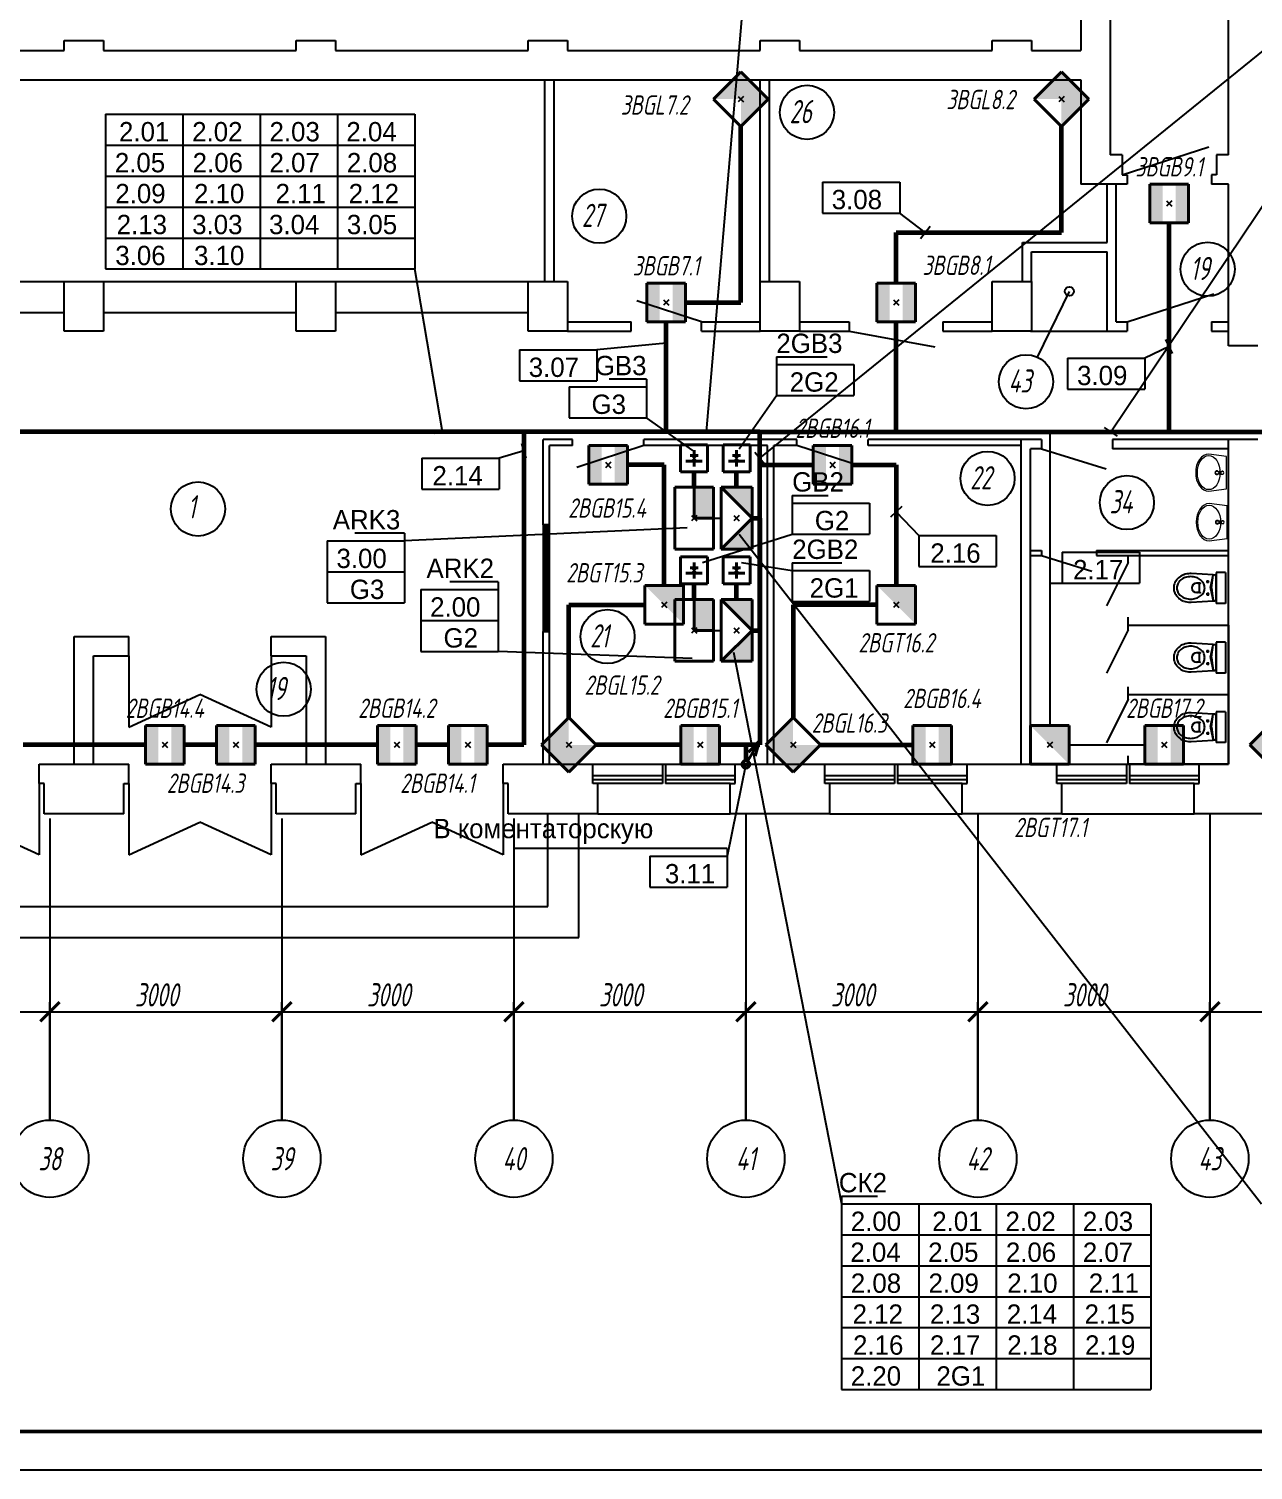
# Model space of a CAD drawing. Extents: x 0 to 1720, y -2086 to 3873.
# Drawn here: x 1088.7 to 1247, y -1192 to -1005.6 of the extents above; entities that cross this region are included whole.
import ezdxf
from ezdxf.enums import TextEntityAlignment as Align

# ---------------------------------------------------------------- set-up
doc = ezdxf.new("R2010")
doc.units = 0
doc.layers.add('EL_DEVICE', color=1, linetype='Continuous', lineweight=40)
doc.layers.add('EL_KABLE', color=9, linetype='Continuous', lineweight=60)
for name, color, linetype in [('EL_DEVICE_NAME', 7, 'Continuous'), ('FORMAT', 134, 'Continuous'), ('OSI', 5, 'Continuous'), ('PLAN', 2, 'Continuous'), ('SYS_PIN', 7, 'Continuous')]:
    doc.layers.add(name, color=color, linetype=linetype)
doc.styles.add('R2_5', font='romant.shx', dxfattribs={"width": 0.65, "oblique": 12, "height": 2.5})

# ---------------------------------------------------------------- blocks, each defined once
blk = doc.blocks.new('раковина')
at = {"lineweight": 0}
for p, q in [((471040, 84579), (471009, 84347)), ((471459, 84579), (471040, 84579)), ((471040, 84578), (471040, 84578)), ((471046, 84404), (471067, 84429)), ((471067, 84429), (471094, 84451)), ((471094, 84451), (471127, 84470)), ((471127, 84470), (471165, 84483)), ((471165, 84483), (471207, 84492)), ((471207, 84492), (471250, 84495)), ((471231, 84521), (471231, 84525)), ((471233, 84489), (471231, 84521)), ((471236, 84481), (471241, 84439)), ((471239, 84502), (471261, 84502)), ((471239, 84502), (471261, 84502)), ((471239, 84490), (471239, 84502)), ((471250, 84495), (471293, 84492)), ((471259, 84439), (471264, 84481)), ((471261, 84502), (471261, 84490)), ((471267, 84489), (471269, 84521)), ((471269, 84521), (471269, 84525)), ((471293, 84492), (471334, 84483)), ((471334, 84483), (471372, 84470)), ((471372, 84470), (471405, 84451)), ((471405, 84451), (471433, 84429)), ((471433, 84429), (471453, 84404)), ((471489, 84347), (471459, 84579)), ((471459, 84578), (471459, 84578)), ((471009, 84347), (471014, 84314)), ((471014, 84314), (471028, 84283)), ((471028, 84283), (471050, 84253)), ((471029, 84347), (471034, 84376)), ((471034, 84318), (471029, 84347)), ((471034, 84376), (471046, 84404)), ((471046, 84291), (471034, 84318)), ((471067, 84265), (471046, 84291)), ((471050, 84253), (471080, 84228)), ((471094, 84243), (471067, 84265)), ((471127, 84225), (471094, 84243)), ((471405, 84243), (471372, 84225)), ((471433, 84265), (471405, 84243)), ((471420, 84228), (471449, 84253)), ((471453, 84291), (471433, 84265)), ((471449, 84253), (471472, 84283)), ((471453, 84404), (471466, 84376)), ((471466, 84318), (471453, 84291)), ((471466, 84376), (471469, 84347)), ((471469, 84347), (471466, 84318)), ((471472, 84283), (471485, 84314)), ((471485, 84314), (471489, 84347)), ((471080, 84228), (471116, 84207)), ((471116, 84207), (471158, 84191)), ((471165, 84211), (471127, 84225)), ((471158, 84191), (471203, 84182)), ((471207, 84203), (471165, 84211)), ((471203, 84182), (471250, 84179)), ((471250, 84200), (471207, 84203)), ((471293, 84203), (471250, 84200)), ((471250, 84179), (471297, 84182)), ((471334, 84211), (471293, 84203)), ((471297, 84182), (471342, 84191)), ((471372, 84225), (471334, 84211)), ((471342, 84191), (471383, 84207)), ((471383, 84207), (471420, 84228))]:
    blk.add_line(p, q, dxfattribs=at)
for centre, radius, start, end in [((471250, 84452), 24, 0, 180), ((471250, 84452), 24, 180, 0), ((471250, 84522), 20, 339.2856, 200.7144), ((471250, 84522), 19.2, 7.8374, 171.8967), ((471250, 84491), 16.9, 185.1696, 354.8304), ((471250, 84490), 16.9, 185.1696, 354.8304), ((471250, 84490), 10.9, 180, 0), ((471250, 84440), 8.95, 187.1389, 352.8611)]:
    blk.add_arc(centre, radius, start, end, dxfattribs=at)
blk = doc.blocks.new('_ArchTick')
at = {"const_width": 0.15}
blk.add_lwpolyline([(-0.5, -0.5), (0.5, 0.5)], dxfattribs=at)
blk = doc.blocks.new('OS_DAT_BGB')
at = {"layer": 'EL_DEVICE'}
for p, q in [((-2.5, 2.5), (2.5, 2.5)), ((-2.5, -2.5), (-2.5, 2.5)), ((2.5, 2.5), (2.5, -2.5)), ((2.5, -2.5), (-2.5, -2.5))]:
    blk.add_line(p, q, dxfattribs=at)
at = {"layer": 'EL_DEVICE', "const_width": 1.67}
for points in [[(-1.67, 2.5), (-1.67, -2.5)], [(1.67, 2.5), (1.67, -2.5)]]:
    blk.add_lwpolyline(points, dxfattribs=at)
blk = doc.blocks.new('CONNECTOR_SQUARE')
at = {"layer": 'SYS_PIN'}
for p, q in [((-0.35, 0.35), (0.35, -0.35)), ((0.35, 0.35), (-0.35, -0.35))]:
    blk.add_line(p, q, dxfattribs=at)
blk = doc.blocks.new('OS_DAT_BGT')
at = {"layer": 'EL_DEVICE'}
for p, q in [((-2.5, 2.5), (2.5, 2.5)), ((-2.5, -2.5), (-2.5, 2.5)), ((2.5, 2.5), (2.5, -2.5)), ((2.5, -2.5), (-2.5, -2.5))]:
    blk.add_line(p, q, dxfattribs=at)
blk.add_lwpolyline([(2.5, 2.5, 0, 7.07, 0), (0, 0, 7.07, 7.07, 0)], format="xyseb", dxfattribs=at)
blk = doc.blocks.new('OS_DAT_BGL')
at = {"layer": 'EL_DEVICE'}
for p, q in [((-2.5, 2.5), (2.5, 2.5)), ((-2.5, -2.5), (-2.5, 2.5)), ((2.5, 2.5), (2.5, -2.5)), ((2.5, -2.5), (-2.5, -2.5))]:
    blk.add_line(p, q, dxfattribs=at)
for points in [[(-2.5, 2.5, 0, 7.07, 0), (0, 0, 7.07, 7.07, 0)], [(2.5, 2.5, 0, 7.07, 0), (0, 0, 7.07, 7.07, 0)]]:
    blk.add_lwpolyline(points, format="xyseb", dxfattribs=at)
blk = doc.blocks.new('PS_ARK_DEVICE')
at = {"layer": 'EL_DEVICE'}
for p, q in [((-4, 5), (4, 5)), ((-4, 0), (-4, 5)), ((4, 5), (4, 0)), ((0, 2.5), (0, 0)), ((0, 2.5), (4, 2.5)), ((4, 0), (-4, 0))]:
    blk.add_line(p, q, dxfattribs=at)
blk.add_lwpolyline([(0, 1.25, 2.5, 2.5, 0), (4, 1.25, 0, 0, 0)], format="xyseb", dxfattribs=at)
blk = doc.blocks.new('PS_GB')
at = {"layer": 'EL_DEVICE'}
for p, q in [((-1.75, 1.75), (1.75, 1.75)), ((-1.75, -1.75), (-1.75, 1.75)), ((-0.525, 0.35), (0.525, 0.35)), ((0, 1.05), (0, 0.35)), ((1.75, 1.75), (1.75, -1.75)), ((1.75, -1.75), (-1.75, -1.75)), ((-1.05, -0.35), (1.05, -0.35)), ((0, -0.35), (0, -1.05))]:
    blk.add_line(p, q, dxfattribs=at)
blk = doc.blocks.new('EL_CABLE_UP')
at = {"layer": 'EL_DEVICE'}
for p, q in [((0.25, 0.43), (1.75, 3.03)), ((1.75, 3.03), (0.32, 1.55)), ((1.75, 3.03), (1.18, 1.05))]:
    blk.add_line(p, q, dxfattribs=at)
blk.add_circle((0, 0), 0.5, dxfattribs=at)
blk = doc.blocks.new('CONNECTOR_POINT')
at = {"layer": 'SYS_PIN'}
for p, q in [((-0.35, 0.35), (0.35, -0.35)), ((0.35, 0.35), (-0.35, -0.35))]:
    blk.add_line(p, q, dxfattribs=at)
blk = doc.blocks.new('KIP_CONNECTION_BOX')
at = {"layer": 'EL_DEVICE'}
for p, q in [((-4, 2), (4, 2)), ((-4, -2), (-4, 2)), ((-4, 2), (0, -2)), ((0, -2), (4, 2)), ((4, 2), (4, -2)), ((4, -2), (-4, -2))]:
    blk.add_line(p, q, dxfattribs=at)
for points in [[(-4, -2, 0, 5.66, 0), (-2, 0, 5.66, 5.66, 0)], [(4, -2, 0, 5.66, 0), (2, 0, 5.66, 5.66, 0)]]:
    blk.add_lwpolyline(points, format="xyseb", dxfattribs=at)

msp = doc.modelspace()

# ---------------------------------------------------------------- linework, layer by layer
for p, q in [((1176.32, -1057.73), (1181.2, -1000.82)), ((1183.2, -1061.15), (1252.45, -1005.09)), ((1098.61, -1016.69), (1138.61, -1016.69)), ((1098.61, -1016.69), (1098.61, -1036.69)), ((1108.61, -1016.69), (1108.61, -1036.69)), ((1118.61, -1016.69), (1118.61, -1036.69)), ((1128.61, -1016.69), (1128.61, -1036.69)), ((1138.61, -1016.69), (1138.61, -1036.69)), ((1098.61, -1020.69), (1138.61, -1020.69)), ((1228.58, -1057.73), (1252.45, -1022.21)), ((1098.61, -1024.69), (1138.61, -1024.69)), ((1191.31, -1025.46), (1201.31, -1025.46)), ((1191.31, -1025.46), (1191.31, -1029.46)), ((1201.31, -1025.46), (1201.31, -1029.46)), ((1098.61, -1028.69), (1138.61, -1028.69)), ((1191.31, -1029.46), (1201.31, -1029.46)), ((1204.6, -1031.96), (1201.31, -1029.46)), ((1204, -1032.76), (1205.21, -1031.16)), ((1098.61, -1032.69), (1138.61, -1032.69)), ((1098.61, -1036.69), (1138.61, -1036.69)), ((1142.18, -1057.73), (1138.61, -1036.69)), ((1171.2, -1047.28), (1171, -1045.29)), ((1152.13, -1047.15), (1162.13, -1047.15)), ((1152.13, -1047.15), (1152.13, -1051.15)), ((1171.1, -1046.29), (1162.13, -1047.15)), ((1162.13, -1047.15), (1162.13, -1051.15)), ((1236.15, -1046.71), (1232.98, -1048.21)), ((1236.58, -1047.61), (1235.72, -1045.81)), ((1185.34, -1048.05), (1185.34, -1049.05)), ((1185.34, -1048.05), (1191.91, -1048.05)), ((1185.34, -1049.05), (1195.34, -1049.05)), ((1185.34, -1049.05), (1185.34, -1053.05)), ((1195.34, -1049.05), (1195.34, -1053.05)), ((1222.98, -1048.21), (1232.98, -1048.21)), ((1222.98, -1048.21), (1222.98, -1052.21)), ((1232.98, -1048.21), (1232.98, -1052.21)), ((1168.53, -1050.93), (1163.71, -1050.93)), ((1168.53, -1050.93), (1168.53, -1051.93)), ((1152.13, -1051.15), (1162.13, -1051.15)), ((1158.53, -1051.93), (1168.53, -1051.93)), ((1158.53, -1051.93), (1158.53, -1055.93)), ((1168.53, -1051.93), (1168.53, -1055.93)), ((1222.98, -1052.21), (1232.98, -1052.21)), ((1180.55, -1059.93), (1185.34, -1053.05)), ((1185.34, -1053.05), (1195.34, -1053.05)), ((1158.53, -1055.93), (1168.53, -1055.93)), ((1174.53, -1060.18), (1168.53, -1055.93)), ((1141.19, -1057.9), (1143.16, -1057.57)), ((1175.32, -1057.65), (1177.31, -1057.82)), ((1183.2, -1083.42), (1183.2, -1057.73)), ((1183.2, -1057.73), (1220.7, -1057.73)), ((1220.7, -1057.73), (1220.7, -1095.73)), ((1227.75, -1057.18), (1229.41, -1058.29)), ((1152.7, -1060.19), (1149.5, -1061.17)), ((1152.99, -1061.15), (1152.41, -1059.24)), ((1174.53, -1060.18), (1174.53, -1060.18)), ((1180.55, -1059.93), (1180.55, -1059.93)), ((1182.57, -1060.37), (1183.83, -1061.93)), ((1139.5, -1061.17), (1149.5, -1061.17)), ((1139.5, -1061.17), (1139.5, -1065.17)), ((1149.5, -1061.17), (1149.5, -1065.17)), ((1139.5, -1065.17), (1149.5, -1065.17)), ((1187.39, -1065.97), (1187.39, -1066.97)), ((1187.39, -1065.97), (1192.06, -1065.97)), ((1187.39, -1066.97), (1197.39, -1066.97)), ((1187.39, -1066.97), (1187.39, -1070.97)), ((1197.39, -1066.97), (1197.39, -1070.97)), ((1201.58, -1067.39), (1200.12, -1068.76)), ((1177.2, -1068.92), (1178.2, -1068.92)), ((1200.85, -1068.07), (1203.76, -1071.17)), ((1137.27, -1070.86), (1130.85, -1070.86)), ((1173.8, -1070.16), (1137.27, -1071.86)), ((1137.27, -1070.86), (1137.27, -1071.86)), ((1173.8, -1070.16), (1173.8, -1070.16)), ((1175.78, -1074.64), (1187.39, -1070.97)), ((1180.54, -1070.97), (1248.08, -1157.57)), ((1180.54, -1070.97), (1180.54, -1070.97)), ((1187.39, -1070.97), (1197.39, -1070.97)), ((1203.76, -1071.17), (1213.76, -1071.17)), ((1203.76, -1071.17), (1203.76, -1075.17)), ((1213.76, -1071.17), (1213.76, -1075.17)), ((1127.27, -1071.86), (1137.27, -1071.86)), ((1127.27, -1071.86), (1127.27, -1079.86)), ((1137.27, -1071.86), (1137.27, -1079.86)), ((1222.28, -1073.31), (1232.28, -1073.31)), ((1222.28, -1073.31), (1222.28, -1077.31)), ((1232.28, -1073.31), (1232.28, -1077.31)), ((1175.78, -1074.64), (1175.78, -1074.64)), ((1180.84, -1074.65), (1187.39, -1075.68)), ((1180.84, -1074.65), (1180.84, -1074.65)), ((1187.39, -1074.68), (1187.39, -1075.68)), ((1187.39, -1074.68), (1193.81, -1074.68)), ((1203.76, -1075.17), (1213.76, -1075.17)), ((1127.27, -1075.86), (1137.27, -1075.86)), ((1149.38, -1077.14), (1143.11, -1077.14)), ((1149.38, -1077.14), (1149.38, -1078.14)), ((1187.39, -1075.68), (1197.39, -1075.68)), ((1187.39, -1075.68), (1187.39, -1079.68)), ((1197.39, -1075.68), (1197.39, -1079.68)), ((1220.7, -1076.31), (1220.7, -1078.31)), ((1139.38, -1078.14), (1149.38, -1078.14)), ((1139.38, -1078.14), (1139.38, -1086.14)), ((1149.38, -1078.14), (1149.38, -1086.14)), ((1220.7, -1077.31), (1222.28, -1077.31)), ((1222.28, -1077.31), (1232.28, -1077.31)), ((1127.27, -1079.86), (1137.27, -1079.86)), ((1187.39, -1079.68), (1197.39, -1079.68)), ((1139.38, -1082.14), (1149.38, -1082.14)), ((1177.2, -1083.42), (1178.2, -1083.42)), ((1182.2, -1083.42), (1183.2, -1083.42)), ((1139.38, -1086.14), (1149.38, -1086.14)), ((1174.47, -1087.06), (1149.38, -1086.14)), ((1179.79, -1086.22), (1193.77, -1157.57)), ((1179.79, -1086.22), (1179.79, -1086.22)), ((1174.47, -1087.06), (1174.47, -1087.06)), ((1223.2, -1098.23), (1233, -1098.23)), ((1181.4, -1100.73), (1178.97, -1112.63)), ((1181.4, -1100.73), (1181.4, -1100.73)), ((1178.97, -1111.63), (1151.55, -1111.63)), ((1178.97, -1111.63), (1178.97, -1112.63)), ((1168.97, -1112.63), (1178.97, -1112.63)), ((1168.97, -1112.63), (1168.97, -1116.63)), ((1178.97, -1112.63), (1178.97, -1116.63)), ((1168.97, -1116.63), (1178.97, -1116.63)), ((1193.77, -1156.57), (1193.77, -1157.57)), ((1193.77, -1156.57), (1198.44, -1156.57)), ((1193.77, -1157.57), (1233.77, -1157.57)), ((1193.77, -1157.57), (1193.77, -1181.57)), ((1203.77, -1157.57), (1203.77, -1181.57)), ((1213.77, -1157.57), (1213.77, -1181.57)), ((1223.77, -1157.57), (1223.77, -1181.57)), ((1233.77, -1157.57), (1233.77, -1181.57)), ((1193.77, -1161.57), (1233.77, -1161.57)), ((1193.77, -1165.57), (1233.77, -1165.57)), ((1193.77, -1169.57), (1233.77, -1169.57)), ((1193.77, -1173.57), (1233.77, -1173.57)), ((1193.77, -1177.57), (1233.77, -1177.57)), ((1193.77, -1181.57), (1233.77, -1181.57))]:
    msp.add_line(p, q)
at = {"layer": 'EL_KABLE'}
for p, q in [((1180.75, -1041.03), (1180.75, -1018.26)), ((1222.2, -1031.96), (1222.2, -1018.26)), ((1200.82, -1038.53), (1200.82, -1031.96)), ((1200.82, -1031.96), (1222.2, -1031.96)), ((1236.15, -1057.73), (1236.15, -1030.73)), ((1173.6, -1041.03), (1180.75, -1041.03)), ((1171.1, -1057.73), (1171.1, -1043.53)), ((1200.82, -1057.73), (1200.82, -1043.53)), ((1183.2, -1057.73), (41.9, -1057.73)), ((1183.2, -1057.73), (69.9, -1057.73)), ((1183.2, -1057.73), (81.4, -1057.73)), ((1183.2, -1057.73), (101.73, -1057.73)), ((1183.2, -1057.73), (160.37, -1057.73)), ((1183.2, -1057.73), (206.74, -1057.73)), ((1183.2, -1057.73), (269.6, -1057.73)), ((1183.2, -1057.73), (442.45, -1057.73)), ((1183.2, -1057.73), (443.35, -1057.73)), ((1183.2, -1057.73), (476.9, -1057.73)), ((1183.2, -1057.73), (497.5, -1057.73)), ((1183.2, -1057.73), (683.11, -1057.73)), ((1183.2, -1057.73), (700.23, -1057.73)), ((1183.2, -1057.73), (746.6, -1057.73)), ((1183.2, -1057.73), (763.12, -1057.73)), ((1183.2, -1057.73), (780.23, -1057.73)), ((1183.2, -1057.73), (809.87, -1057.73)), ((1183.2, -1057.73), (1049.4, -1057.73)), ((1183.2, -1057.73), (1152.7, -1057.73)), ((1152.7, -1057.73), (1152.7, -1098.23)), ((1183.2, -1057.73), (1171.1, -1057.73)), ((1183.2, -1083.42), (1183.2, -1057.73)), ((1183.2, -1083.42), (1183.2, -1057.73)), ((1183.2, -1083.42), (1183.2, -1057.73)), ((1183.2, -1083.42), (1183.2, -1057.73)), ((1183.2, -1083.42), (1183.2, -1057.73)), ((1183.2, -1083.42), (1183.2, -1057.73)), ((1183.2, -1083.42), (1183.2, -1057.73)), ((1183.2, -1083.42), (1183.2, -1057.73)), ((1183.2, -1083.42), (1183.2, -1057.73)), ((1183.2, -1083.42), (1183.2, -1057.73)), ((1183.2, -1083.42), (1183.2, -1057.73)), ((1183.2, -1083.42), (1183.2, -1057.73)), ((1183.2, -1083.42), (1183.2, -1057.73)), ((1183.2, -1083.42), (1183.2, -1057.73)), ((1183.2, -1057.73), (1263.41, -1057.73)), ((1183.2, -1083.42), (1183.2, -1057.73)), ((1183.2, -1057.73), (1317.54, -1057.73)), ((1183.2, -1083.42), (1183.2, -1057.73)), ((1183.2, -1057.73), (1384.28, -1057.73)), ((1183.2, -1068.92), (1183.2, -1057.73)), ((1183.2, -1057.73), (1420.61, -1057.73)), ((1183.2, -1068.92), (1183.2, -1057.73)), ((1183.2, -1057.73), (1437, -1057.73)), ((1183.2, -1083.42), (1183.2, -1057.73)), ((1183.2, -1068.92), (1183.2, -1057.73)), ((1183.2, -1068.92), (1183.2, -1057.73)), ((1183.2, -1068.92), (1183.2, -1057.73)), ((1183.2, -1068.92), (1183.2, -1057.73)), ((1183.2, -1068.92), (1183.2, -1057.73)), ((1183.2, -1068.92), (1183.2, -1057.73)), ((1183.2, -1057.73), (1200.82, -1057.73)), ((1183.2, -1068.92), (1183.2, -1057.73)), ((1183.2, -1057.73), (1236.15, -1057.73)), ((1183.2, -1068.92), (1183.2, -1057.73)), ((1170.85, -1062.03), (1166.1, -1062.03)), ((1170.85, -1077.63), (1170.85, -1062.03)), ((1183.2, -1083.42), (1183.2, -1062.03)), ((1183.2, -1062.03), (1190.1, -1062.03)), ((1195.1, -1062.03), (1200.85, -1062.03)), ((1200.85, -1062.03), (1200.85, -1077.63)), ((1174.7, -1064.92), (1174.7, -1062.92)), ((1180.2, -1064.92), (1180.2, -1062.92)), ((1182.2, -1068.92), (1183.2, -1068.92)), ((1182.2, -1068.92), (1183.2, -1068.92)), ((1182.2, -1068.92), (1183.2, -1068.92)), ((1182.2, -1068.92), (1183.2, -1068.92)), ((1182.2, -1068.92), (1183.2, -1068.92)), ((1182.2, -1068.92), (1183.2, -1068.92)), ((1182.2, -1068.92), (1183.2, -1068.92)), ((1182.2, -1068.92), (1183.2, -1068.92)), ((1182.2, -1068.92), (1183.2, -1068.92)), ((1182.2, -1068.92), (1183.2, -1068.92)), ((1182.2, -1068.92), (1183.2, -1068.92)), ((1183.2, -1068.92), (1183.2, -1098.23)), ((1174.7, -1079.42), (1174.7, -1077.42)), ((1180.2, -1079.42), (1180.2, -1077.42)), ((1158.5, -1094.69), (1158.5, -1080.13)), ((1158.5, -1080.13), (1168.35, -1080.13)), ((1198.35, -1080.13), (1187.5, -1080.13)), ((1187.5, -1080.13), (1187.5, -1094.69)), ((1182.2, -1083.42), (1183.2, -1083.42)), ((1182.2, -1083.42), (1183.2, -1083.42)), ((1182.2, -1083.42), (1183.2, -1083.42)), ((1182.2, -1083.42), (1183.2, -1083.42)), ((1182.2, -1083.42), (1183.2, -1083.42)), ((1182.2, -1083.42), (1183.2, -1083.42)), ((1182.2, -1083.42), (1183.2, -1083.42)), ((1182.2, -1083.42), (1183.2, -1083.42)), ((1182.2, -1083.42), (1183.2, -1083.42)), ((1182.2, -1083.42), (1183.2, -1083.42)), ((1182.2, -1083.42), (1183.2, -1083.42)), ((1182.2, -1083.42), (1183.2, -1083.42)), ((1182.2, -1083.42), (1183.2, -1083.42)), ((1182.2, -1083.42), (1183.2, -1083.42)), ((1182.2, -1083.42), (1183.2, -1083.42)), ((1182.2, -1083.42), (1183.2, -1083.42)), ((1182.2, -1083.42), (1183.2, -1083.42)), ((1182.2, -1083.42), (1183.2, -1083.42)), ((1182.2, -1083.42), (1183.2, -1083.42)), ((1183.2, -1083.42), (1183.2, -1098.23)), ((1103.75, -1098.23), (1087.95, -1098.23)), ((1112.95, -1098.23), (1108.75, -1098.23)), ((1133.75, -1098.23), (1117.95, -1098.23)), ((1142.95, -1098.23), (1138.75, -1098.23)), ((1152.7, -1098.23), (1147.95, -1098.23)), ((1173, -1098.23), (1162.04, -1098.23)), ((1183.2, -1098.23), (1178, -1098.23)), ((1183.2, -1098.23), (1181.4, -1098.23)), ((1181.4, -1098.23), (1181.4, -1100.23)), ((1191.04, -1098.23), (1203, -1098.23))]:
    msp.add_line(p, q, dxfattribs=at)
at = {"layer": 'FORMAT'}
msp.add_lwpolyline([(0, -895), (1720.39, -895), (1720.39, -1192), (0, -1192)], close=True, dxfattribs=at)
at = {"layer": 'FORMAT', "lineweight": 50}
msp.add_lwpolyline([(20, -1187), (20, -900), (1715.39, -900), (1715.39, -1187)], close=True, dxfattribs=at)
at = {"layer": 'OSI'}
for p, q in [((1091.4, -1107.75), (1091.4, -1133.98)), ((1091.4, -1107.75), (1091.4, -1133.98)), ((1121.4, -1107.75), (1121.4, -1133.98)), ((1121.4, -1107.75), (1121.4, -1133.98)), ((1151.4, -1107.75), (1151.4, -1133.98)), ((1151.4, -1107.75), (1151.4, -1133.98)), ((1181.4, -1107.13), (1181.4, -1146.73)), ((1181.4, -1107.75), (1181.4, -1133.98)), ((1181.4, -1107.75), (1181.4, -1133.98)), ((1211.4, -1107.13), (1211.4, -1146.73)), ((1211.4, -1107.75), (1211.4, -1133.98)), ((1211.4, -1107.75), (1211.4, -1133.98)), ((1241.4, -1107.13), (1241.4, -1146.73)), ((1241.4, -1107.75), (1241.4, -1133.98)), ((1241.4, -1107.75), (1241.4, -1133.98)), ((1091.4, -1123.13), (1091.4, -1146.73)), ((1121.4, -1123.13), (1121.4, -1146.73)), ((1151.4, -1123.13), (1151.4, -1146.73)), ((1059.4, -1132.73), (1093.4, -1132.73)), ((1089.4, -1132.73), (1123.4, -1132.73)), ((1119.4, -1132.73), (1153.4, -1132.73)), ((1149.4, -1132.73), (1183.4, -1132.73)), ((1179.4, -1132.73), (1213.4, -1132.73)), ((1209.4, -1132.73), (1243.4, -1132.73)), ((1239.4, -1132.73), (1273.4, -1132.73))]:
    msp.add_line(p, q, dxfattribs=at)
at = {"layer": 'OSI', "lineweight": 25}
for p, q in [((1091.4, -1146.73), (1091.4, -1131.48)), ((1091.4, -1146.73), (1091.4, -1131.48)), ((1121.4, -1146.73), (1121.4, -1131.48)), ((1121.4, -1146.73), (1121.4, -1131.48)), ((1151.4, -1146.73), (1151.4, -1131.48)), ((1151.4, -1146.73), (1151.4, -1131.48)), ((1181.4, -1146.73), (1181.4, -1131.48)), ((1181.4, -1146.73), (1181.4, -1131.48)), ((1211.4, -1146.73), (1211.4, -1131.48)), ((1211.4, -1146.73), (1211.4, -1131.48)), ((1241.4, -1146.73), (1241.4, -1131.48)), ((1241.4, -1146.73), (1241.4, -1131.48))]:
    msp.add_line(p, q, dxfattribs=at)
for centre in [(1091.4, -1151.73), (1121.4, -1151.73), (1151.4, -1151.73), (1181.4, -1151.73), (1211.4, -1151.73), (1241.4, -1151.73)]:
    msp.add_circle(centre, 5, dxfattribs=at)
at = {"layer": 'PLAN'}
for p, q in [((1224.7, -979.89), (1224.7, -1008.43)), ((1228.5, -979.89), (1228.5, -1012.23)), ((1243.8, -1021.93), (1243.8, -979.89)), ((1093.25, -1008.43), (1093.25, -1007.13)), ((1093.25, -1007.13), (1098.35, -1007.13)), ((1098.35, -1007.13), (1098.35, -1008.43)), ((1123.25, -1008.43), (1123.25, -1007.13)), ((1123.25, -1007.13), (1128.35, -1007.13)), ((1128.35, -1007.13), (1128.35, -1008.43)), ((1153.25, -1008.43), (1153.25, -1007.13)), ((1153.25, -1007.13), (1158.35, -1007.13)), ((1158.35, -1007.13), (1158.35, -1008.43)), ((1183.25, -1008.43), (1183.25, -1007.13)), ((1183.25, -1007.13), (1188.35, -1007.13)), ((1188.35, -1007.13), (1188.35, -1008.43)), ((1213.25, -1008.43), (1213.25, -1007.13)), ((1213.25, -1007.13), (1218.35, -1007.13)), ((1218.35, -1007.13), (1218.35, -1008.43)), ((1068.35, -1008.43), (1093.25, -1008.43)), ((1098.35, -1008.43), (1123.25, -1008.43)), ((1128.35, -1008.43), (1153.25, -1008.43)), ((1158.35, -1008.43), (1183.25, -1008.43)), ((1188.35, -1008.43), (1213.25, -1008.43)), ((1218.35, -1008.43), (1224.7, -1008.43)), ((947.6, -1012.23), (1224.7, -1012.23)), ((1155.4, -1038.33), (1155.4, -1012.23)), ((1156.6, -1038.33), (1156.6, -1012.23)), ((1183.25, -1038.33), (1183.25, -1012.23)), ((1184.45, -1038.33), (1184.45, -1012.23)), ((1224.7, -1012.23), (1224.7, -1025.73)), ((1228.5, -1012.23), (1228.5, -1021.93)), ((1230.05, -1024.53), (1241.28, -1020.9)), ((1230.05, -1024.53), (1241.28, -1020.9)), ((1230.05, -1021.93), (1228.5, -1021.93)), ((1230.05, -1021.93), (1230.05, -1024.53)), ((1243.8, -1021.93), (1242.25, -1021.93)), ((1242.25, -1021.93), (1242.25, -1024.53)), ((1230.05, -1024.53), (1230.7, -1024.53)), ((1230.7, -1024.53), (1230.7, -1025.73)), ((1242.25, -1024.53), (1241.6, -1024.53)), ((1241.6, -1024.53), (1241.6, -1025.73)), ((1230.7, -1025.73), (1224.7, -1025.73)), ((1228.1, -1033.27), (1228.1, -1025.73)), ((1229.3, -1043.53), (1229.3, -1025.68)), ((1243.8, -1025.73), (1241.6, -1025.73)), ((1243.8, -1046.63), (1243.8, -1025.73)), ((1217.15, -1033.27), (1228.1, -1033.27)), ((1217.15, -1038.33), (1217.15, -1033.27)), ((1218.35, -1034.46), (1228.1, -1034.46)), ((1218.35, -1038.33), (1218.35, -1034.46)), ((1228.1, -1044.73), (1228.1, -1034.46)), ((1068.35, -1038.33), (1153.25, -1038.33)), ((1093.25, -1044.73), (1093.25, -1038.33)), ((1093.25, -1038.33), (1098.35, -1038.33)), ((1098.35, -1038.33), (1098.35, -1044.73)), ((1123.25, -1044.73), (1123.25, -1038.33)), ((1123.25, -1038.33), (1128.35, -1038.33)), ((1128.35, -1038.33), (1128.35, -1044.73)), ((1153.25, -1044.73), (1153.25, -1038.33)), ((1153.25, -1038.33), (1158.35, -1038.33)), ((1158.35, -1038.33), (1158.35, -1044.73)), ((1183.25, -1044.73), (1183.25, -1038.33)), ((1183.25, -1038.33), (1188.35, -1038.33)), ((1188.35, -1038.33), (1188.35, -1044.73)), ((1213.25, -1044.73), (1213.25, -1038.33)), ((1213.25, -1038.33), (1218.35, -1038.33)), ((1218.35, -1038.33), (1218.35, -1044.73)), ((1219.13, -1048.11), (1223.23, -1039.59)), ((1175.65, -1043.53), (1167.32, -1040.81)), ((1230.7, -1043.53), (1241.93, -1039.9)), ((1230.7, -1043.53), (1241.93, -1039.9)), ((1068.35, -1042.33), (1093.25, -1042.33)), ((1098.35, -1042.33), (1123.25, -1042.33)), ((1128.35, -1042.33), (1153.25, -1042.33)), ((1158.35, -1043.53), (1166.55, -1043.53)), ((1166.55, -1044.73), (1166.55, -1043.53)), ((1175.65, -1043.53), (1183.25, -1043.53)), ((1175.65, -1044.73), (1175.65, -1043.53)), ((1188.35, -1043.53), (1194.77, -1043.53)), ((1194.77, -1043.53), (1194.77, -1044.73)), ((1206.87, -1043.53), (1213.25, -1043.53)), ((1206.87, -1043.53), (1206.87, -1044.73)), ((1229.3, -1043.53), (1230.7, -1043.53)), ((1230.7, -1043.53), (1230.7, -1044.73)), ((1241.6, -1043.53), (1243.8, -1043.53)), ((1241.6, -1043.53), (1241.6, -1044.73)), ((1098.35, -1044.73), (1093.25, -1044.73)), ((1128.35, -1044.73), (1123.25, -1044.73)), ((1158.35, -1044.73), (1153.25, -1044.73)), ((1158.35, -1044.73), (1166.55, -1044.73)), ((1166.55, -1044.73), (1166.55, -1043.93)), ((1175.65, -1044.73), (1175.65, -1043.93)), ((1175.65, -1044.73), (1183.25, -1044.73)), ((1188.35, -1044.73), (1183.25, -1044.73)), ((1188.35, -1044.73), (1194.77, -1044.73)), ((1194.77, -1043.93), (1194.77, -1044.73)), ((1194.77, -1044.73), (1205.84, -1046.74)), ((1206.87, -1043.93), (1206.87, -1044.73)), ((1206.87, -1044.73), (1213.25, -1044.73)), ((1206.87, -1044.73), (1213.25, -1044.73)), ((1218.35, -1044.73), (1213.25, -1044.73)), ((1218.22, -1044.73), (1228.1, -1044.73)), ((1228.1, -1044.73), (1230.7, -1044.73)), ((1230.7, -1043.93), (1230.7, -1044.73)), ((1241.6, -1043.93), (1241.6, -1044.73)), ((1241.6, -1044.73), (1243.8, -1044.73)), ((1241.6, -1044.73), (1243.8, -1044.73)), ((1247.6, -1046.63), (1243.8, -1046.63)), ((1155.2, -1069.75), (1155.2, -1058.73)), ((1159, -1058.73), (1155.2, -1058.73)), ((1159, -1059.53), (1156, -1059.53)), ((1156, -1069.75), (1156, -1059.53)), ((1159, -1059.53), (1159, -1058.73)), ((1168.2, -1059.53), (1159.54, -1062.36)), ((1187.63, -1058.73), (1168.2, -1058.73)), ((1168.2, -1059.53), (1168.2, -1058.73)), ((1184.2, -1059.53), (1168.2, -1059.53)), ((1188, -1058.73), (1184.2, -1058.73)), ((1184.2, -1100.73), (1184.2, -1059.53)), ((1185, -1100.73), (1185, -1059.53)), ((1188, -1059.53), (1185, -1059.53)), ((1187.63, -1059.53), (1185, -1059.53)), ((1188, -1059.53), (1188, -1058.73)), ((1196.33, -1062.24), (1188, -1059.53)), ((1217, -1058.73), (1197.2, -1058.73)), ((1197.2, -1059.53), (1197.2, -1058.73)), ((1217, -1059.53), (1197.2, -1059.53)), ((1217, -1100.73), (1217, -1058.73)), ((1219.63, -1058.73), (1217, -1058.73)), ((1218.2, -1100.73), (1218.2, -1059.93)), ((1219.63, -1059.93), (1218.2, -1059.93)), ((1219.63, -1058.73), (1219.63, -1059.93)), ((1219.63, -1059.93), (1227.97, -1062.55)), ((1243.8, -1058.73), (1228.83, -1058.73)), ((1228.83, -1058.73), (1228.83, -1059.93)), ((1243.8, -1059.93), (1228.83, -1059.93)), ((1243.8, -1100.73), (1243.8, -1058.73)), ((1247.6, -1058.73), (1243.8, -1058.73)), ((1156, -1069.75), (1155.2, -1069.75)), ((1155.2, -1069.75), (1155.2, -1083.55)), ((1155.46, -1069.75), (1155.46, -1083.55)), ((1155.6, -1069.75), (1155.6, -1083.55)), ((1155.77, -1069.75), (1155.77, -1083.55)), ((1156, -1083.55), (1156, -1069.75)), ((1218.2, -1073.08), (1219.63, -1073.08)), ((1219.63, -1073.08), (1219.63, -1073.73)), ((1226.73, -1073.08), (1226.73, -1073.73)), ((1226.73, -1073.08), (1243.76, -1073.08)), ((1218.2, -1073.73), (1219.63, -1073.73)), ((1219.63, -1073.73), (1226.15, -1075.78)), ((1226.73, -1073.73), (1243.8, -1073.73)), ((1230.82, -1074.63), (1228.03, -1080.24)), ((1230.82, -1074.63), (1230.82, -1073.73)), ((1241.84, -1076.25), (1238.97, -1076.08)), ((1241.33, -1077.13), (1240.93, -1077.13)), ((1241.13, -1077.33), (1241.13, -1076.93)), ((1241.49, -1077.86), (1241.82, -1076.27)), ((1241.63, -1077.9), (1241.82, -1076.27)), ((1242.04, -1076.27), (1241.84, -1076.25)), ((1242.23, -1075.93), (1242.23, -1079.93)), ((1242.23, -1075.93), (1242.23, -1079.93)), ((1243.43, -1075.93), (1242.23, -1075.93)), ((1243.43, -1075.93), (1242.23, -1075.93)), ((1242.23, -1079.39), (1242.23, -1076.47)), ((1243.43, -1075.93), (1243.43, -1079.93)), ((1239.78, -1077.33), (1239.68, -1077.33)), ((1239.78, -1078.53), (1239.68, -1078.53)), ((1240.13, -1077.33), (1239.78, -1077.33)), ((1240.13, -1078.53), (1239.78, -1078.53)), ((1240.08, -1078.23), (1240.08, -1077.63)), ((1241.33, -1078.73), (1240.93, -1078.73)), ((1241.13, -1078.53), (1241.13, -1078.93)), ((1241.49, -1078), (1241.83, -1079.6)), ((1241.63, -1077.95), (1241.82, -1079.59)), ((1238.97, -1079.77), (1241.84, -1079.6)), ((1241.84, -1079.6), (1242.04, -1079.59)), ((1243.43, -1079.93), (1242.23, -1079.93)), ((1243.43, -1079.93), (1242.23, -1079.93)), ((1230.82, -1083.33), (1230.82, -1081.73)), ((1230.82, -1082.73), (1243.8, -1082.73)), ((1243.8, -1082.73), (1243.8, -1100.73)), ((1094.55, -1100.73), (1094.55, -1084.23)), ((1094.55, -1084.23), (1101.6, -1084.23)), ((1101.6, -1086.73), (1101.6, -1084.23)), ((1120, -1084.23), (1127.05, -1084.23)), ((1120, -1086.73), (1120, -1084.23)), ((1127.05, -1084.23), (1127.05, -1100.73)), ((1155.2, -1100.73), (1155.2, -1083.55)), ((1155.2, -1083.55), (1156, -1083.55)), ((1156, -1100.73), (1156, -1083.55)), ((1156, -1084.2), (1156, -1083.55)), ((1230.82, -1083.33), (1228.03, -1088.94)), ((1241.84, -1085.25), (1238.97, -1085.08)), ((1239.78, -1086.33), (1239.68, -1086.33)), ((1240.13, -1086.33), (1239.78, -1086.33)), ((1241.33, -1086.13), (1240.93, -1086.13)), ((1241.13, -1086.33), (1241.13, -1085.93)), ((1241.49, -1086.86), (1241.82, -1085.27)), ((1241.63, -1086.9), (1241.82, -1085.27)), ((1242.04, -1085.27), (1241.84, -1085.25)), ((1242.23, -1084.93), (1242.23, -1088.93)), ((1242.23, -1084.93), (1242.23, -1088.93)), ((1243.43, -1084.93), (1242.23, -1084.93)), ((1243.43, -1084.93), (1242.23, -1084.93)), ((1242.23, -1088.39), (1242.23, -1085.47)), ((1243.43, -1084.93), (1243.43, -1088.93)), ((1097.05, -1100.73), (1097.05, -1086.73)), ((1097.05, -1086.73), (1101.6, -1086.73)), ((1101.6, -1086.73), (1101.6, -1095.93)), ((1120, -1086.73), (1124.55, -1086.73)), ((1120, -1086.73), (1120, -1095.93)), ((1124.55, -1086.73), (1124.55, -1100.73)), ((1239.78, -1087.53), (1239.68, -1087.53)), ((1240.13, -1087.53), (1239.78, -1087.53)), ((1240.08, -1087.23), (1240.08, -1086.63)), ((1241.33, -1087.73), (1240.93, -1087.73)), ((1241.13, -1087.53), (1241.13, -1087.93)), ((1241.49, -1087), (1241.83, -1088.6)), ((1241.63, -1086.95), (1241.82, -1088.59)), ((1238.97, -1088.77), (1241.84, -1088.6)), ((1241.84, -1088.6), (1242.04, -1088.59)), ((1243.43, -1088.93), (1242.23, -1088.93)), ((1243.43, -1088.93), (1242.23, -1088.93)), ((1101.6, -1095.93), (1110.8, -1091.73)), ((1120, -1095.93), (1110.8, -1091.73)), ((1230.82, -1092.33), (1230.82, -1090.73)), ((1230.82, -1091.73), (1243.8, -1091.73)), ((1230.82, -1092.33), (1228.03, -1097.94)), ((1242.23, -1093.93), (1242.23, -1097.93)), ((1242.23, -1093.93), (1242.23, -1097.93)), ((1243.43, -1093.93), (1242.23, -1093.93)), ((1243.43, -1093.93), (1242.23, -1093.93)), ((1243.43, -1093.93), (1243.43, -1097.93)), ((1241.84, -1094.25), (1238.97, -1094.08)), ((1239.78, -1095.33), (1239.68, -1095.33)), ((1240.13, -1095.33), (1239.78, -1095.33)), ((1240.08, -1096.23), (1240.08, -1095.63)), ((1241.33, -1095.13), (1240.93, -1095.13)), ((1241.13, -1095.33), (1241.13, -1094.93)), ((1241.49, -1095.86), (1241.82, -1094.27)), ((1241.63, -1095.9), (1241.82, -1094.27)), ((1242.04, -1094.27), (1241.84, -1094.25)), ((1242.23, -1097.39), (1242.23, -1094.47)), ((1238.97, -1097.77), (1241.84, -1097.6)), ((1239.78, -1096.53), (1239.68, -1096.53)), ((1240.13, -1096.53), (1239.78, -1096.53)), ((1241.33, -1096.73), (1240.93, -1096.73)), ((1241.13, -1096.53), (1241.13, -1096.93)), ((1241.49, -1096), (1241.83, -1097.6)), ((1241.63, -1095.95), (1241.82, -1097.59)), ((1241.84, -1097.6), (1242.04, -1097.59)), ((1243.43, -1097.93), (1242.23, -1097.93)), ((1243.43, -1097.93), (1242.23, -1097.93)), ((1090, -1100.73), (1101.6, -1100.73)), ((1090, -1103.23), (1090, -1100.73)), ((1101.6, -1103.23), (1101.6, -1100.73)), ((1120, -1100.73), (1131.6, -1100.73)), ((1120, -1103.23), (1120, -1100.73)), ((1131.6, -1103.23), (1131.6, -1100.73)), ((1150, -1100.73), (1161.6, -1100.73)), ((1150, -1103.23), (1150, -1100.73)), ((1161.6, -1103.23), (1161.6, -1100.73)), ((1161.6, -1100.73), (1180, -1100.73)), ((1170.6, -1100.73), (1170.6, -1103.23)), ((1171, -1100.73), (1171, -1103.23)), ((1180, -1100.73), (1191.6, -1100.73)), ((1180, -1103.23), (1180, -1100.73)), ((1191.6, -1103.23), (1191.6, -1100.73)), ((1191.6, -1100.73), (1210, -1100.73)), ((1200.6, -1100.73), (1200.6, -1103.23)), ((1201, -1100.73), (1201, -1103.23)), ((1210, -1100.73), (1221.6, -1100.73)), ((1210, -1103.23), (1210, -1100.73)), ((1221.6, -1103.23), (1221.6, -1100.73)), ((1221.6, -1100.73), (1240, -1100.73)), ((1230.6, -1100.73), (1230.6, -1103.23)), ((1230.82, -1100.73), (1230.82, -1099.63)), ((1243.8, -1100.73), (1230.82, -1100.73)), ((1231, -1100.73), (1231, -1103.23)), ((1240, -1100.73), (1243.8, -1100.73)), ((1240, -1103.23), (1240, -1100.73)), ((1090.65, -1103.23), (1090, -1103.23)), ((1090, -1103.23), (1090, -1112.43)), ((1090.65, -1107.13), (1090.65, -1103.23)), ((1100.95, -1107.13), (1100.95, -1103.23)), ((1100.95, -1103.23), (1101.6, -1103.23)), ((1101.6, -1103.23), (1101.6, -1112.43)), ((1120.65, -1103.23), (1120, -1103.23)), ((1120, -1103.23), (1120, -1112.43)), ((1120.65, -1107.13), (1120.65, -1103.23)), ((1130.95, -1107.13), (1130.95, -1103.23)), ((1130.95, -1103.23), (1131.6, -1103.23)), ((1131.6, -1103.23), (1131.6, -1112.43)), ((1150.65, -1103.23), (1150, -1103.23)), ((1150, -1103.23), (1150, -1112.43)), ((1150.65, -1107.13), (1150.65, -1103.23)), ((1170.6, -1102.23), (1161.6, -1102.23)), ((1170.6, -1102.73), (1161.6, -1102.73)), ((1162.25, -1103.23), (1161.6, -1103.23)), ((1162.25, -1107.13), (1162.25, -1103.23)), ((1170.6, -1103.23), (1162.25, -1103.23)), ((1180, -1102.23), (1171, -1102.23)), ((1180, -1102.73), (1171, -1102.73)), ((1179.35, -1103.23), (1171, -1103.23)), ((1179.35, -1107.13), (1179.35, -1103.23)), ((1179.35, -1103.23), (1180, -1103.23)), ((1200.6, -1102.23), (1191.6, -1102.23)), ((1200.6, -1102.73), (1191.6, -1102.73)), ((1192.25, -1103.23), (1191.6, -1103.23)), ((1192.25, -1107.13), (1192.25, -1103.23)), ((1200.6, -1103.23), (1192.25, -1103.23)), ((1210, -1102.23), (1201, -1102.23)), ((1210, -1102.73), (1201, -1102.73)), ((1209.35, -1103.23), (1201, -1103.23)), ((1209.35, -1107.13), (1209.35, -1103.23)), ((1209.35, -1103.23), (1210, -1103.23)), ((1230.6, -1102.23), (1221.6, -1102.23)), ((1230.6, -1102.73), (1221.6, -1102.73)), ((1222.25, -1103.23), (1221.6, -1103.23)), ((1222.25, -1107.13), (1222.25, -1103.23)), ((1230.6, -1103.23), (1222.25, -1103.23)), ((1240, -1102.23), (1231, -1102.23)), ((1240, -1102.73), (1231, -1102.73)), ((1239.35, -1103.23), (1231, -1103.23)), ((1239.35, -1107.13), (1239.35, -1103.23)), ((1239.35, -1103.23), (1240, -1103.23)), ((1090, -1112.43), (1080.8, -1108.23)), ((1100.95, -1107.13), (1090.65, -1107.13)), ((1101.6, -1112.43), (1110.8, -1108.23)), ((1120, -1112.43), (1110.8, -1108.23)), ((1130.95, -1107.13), (1120.65, -1107.13)), ((1131.6, -1112.43), (1140.8, -1108.23)), ((1150, -1112.43), (1140.8, -1108.23)), ((1162.25, -1107.13), (1150.65, -1107.13)), ((1155.8, -1119.13), (1155.8, -1107.13)), ((1159.8, -1123.13), (1159.8, -1107.13)), ((1162.25, -1107.13), (1179.35, -1107.13)), ((1192.25, -1107.13), (1179.35, -1107.13)), ((1192.25, -1107.13), (1209.35, -1107.13)), ((1222.25, -1107.13), (1209.35, -1107.13)), ((1222.25, -1107.13), (1239.35, -1107.13)), ((1252.25, -1107.13), (1239.35, -1107.13)), ((1065.8, -1119.13), (1155.8, -1119.13)), ((1061.8, -1123.13), (1159.8, -1123.13))]:
    msp.add_line(p, q, dxfattribs=at)
for centre, radius in [((1189.31, -1016.44), 3.5), ((1162.44, -1029.86), 3.5), ((1241.12, -1036.72), 3.5), ((1223.23, -1039.59), 0.581), ((1217.62, -1051.27), 3.5), ((1212.65, -1063.77), 3.5), ((1230.67, -1066.89), 3.5), ((1110.56, -1067.72), 3.5), ((1241.13, -1077.13), 0.1), ((1241.13, -1078.73), 0.1), ((1163.51, -1084.22), 3.5), ((1241.13, -1086.13), 0.1), ((1121.63, -1091.03), 3.5), ((1241.13, -1087.73), 0.1), ((1241.13, -1095.13), 0.1), ((1241.13, -1096.73), 0.1)]:
    msp.add_circle(centre, radius, dxfattribs=at)
for centre, radius, start, end in [((1238.59, -1078.03), 1.88, 131.3785, 154.8176), ((1238.6, -1078.08), 1.52, 128.8534, 152.7879), ((1238.73, -1078.2), 2.1, 110.0471, 131.3785), ((1238.8, -1078.32), 1.83, 108.4524, 128.8534), ((1238.83, -1078.46), 2.38, 90, 110.0471), ((1238.93, -1078.7), 2.23, 90, 108.4524), ((1238.83, -1078.46), 2.38, 86.5615, 90), ((1238.93, -1078.7), 2.23, 71.5476, 90), ((1239.05, -1078.32), 1.83, 51.1466, 71.5476), ((1239.25, -1078.08), 1.52, 27.2121, 51.1466), ((1241.84, -1076.27), 0.0186, 86.5615, 168.1909), ((1242.03, -1076.47), 0.2, 360, 86.5615), ((1238.36, -1077.93), 1.64, 154.8176, 180), ((1238.36, -1077.93), 1.64, 180, 205.1824), ((1238.59, -1077.82), 1.88, 205.1824, 228.6215), ((1238.3, -1077.93), 1.18, 152.7879, 180), ((1238.3, -1077.93), 1.18, 180, 207.2121), ((1238.6, -1077.77), 1.52, 207.2121, 231.1466), ((1238.8, -1077.53), 1.83, 231.1466, 251.5476), ((1239.68, -1077.93), 0.6, 90, 270), ((1239.05, -1077.53), 1.83, 288.4524, 308.8534), ((1239.78, -1077.63), 0.3, 0, 90), ((1239.78, -1078.23), 0.3, 270, 0), ((1240.13, -1077.23), 0.1, 270, 0), ((1240.13, -1078.63), 0.1, 0, 90), ((1239.25, -1077.77), 1.52, 308.8534, 332.7879), ((1239.55, -1077.93), 1.18, 360, 27.2121), ((1239.55, -1077.93), 1.18, 332.7879, 0), ((1241.83, -1077.93), 0.343, 168.1909, 191.8091), ((1241.83, -1077.93), 0.199, 173.1871, 186.8129), ((1238.73, -1077.66), 2.1, 228.6215, 249.9529), ((1238.83, -1077.4), 2.38, 249.9529, 270), ((1238.93, -1077.15), 2.23, 251.5476, 270), ((1238.83, -1077.4), 2.38, 270, 273.4385), ((1238.93, -1077.15), 2.23, 270, 288.4524), ((1241.84, -1079.58), 0.0186, 191.8091, 273.4385), ((1242.03, -1079.39), 0.2, 273.4385, 0), ((1238.36, -1086.93), 1.64, 154.8176, 180), ((1238.59, -1087.03), 1.88, 131.3785, 154.8176), ((1238.3, -1086.93), 1.18, 152.7879, 180), ((1238.6, -1087.08), 1.52, 128.8534, 152.7879), ((1238.73, -1087.2), 2.1, 110.0471, 131.3785), ((1238.8, -1087.32), 1.83, 108.4524, 128.8534), ((1238.83, -1087.46), 2.38, 90, 110.0471), ((1238.93, -1087.7), 2.23, 90, 108.4524), ((1238.83, -1087.46), 2.38, 86.5615, 90), ((1238.93, -1087.7), 2.23, 71.5476, 90), ((1239.68, -1086.93), 0.6, 90, 270), ((1239.05, -1087.32), 1.83, 51.1466, 71.5476), ((1239.78, -1086.63), 0.3, 0, 90), ((1240.13, -1086.23), 0.1, 270, 0), ((1239.25, -1087.08), 1.52, 27.2121, 51.1466), ((1239.55, -1086.93), 1.18, 360, 27.2121), ((1241.84, -1085.27), 0.0186, 86.5615, 168.1909), ((1242.03, -1085.47), 0.2, 360, 86.5615), ((1238.36, -1086.93), 1.64, 180, 205.1824), ((1238.59, -1086.82), 1.88, 205.1824, 228.6215), ((1238.3, -1086.93), 1.18, 180, 207.2121), ((1238.6, -1086.77), 1.52, 207.2121, 231.1466), ((1238.73, -1086.66), 2.1, 228.6215, 249.9529), ((1238.8, -1086.53), 1.83, 231.1466, 251.5476), ((1238.93, -1086.15), 2.23, 251.5476, 270), ((1238.93, -1086.15), 2.23, 270, 288.4524), ((1239.05, -1086.53), 1.83, 288.4524, 308.8534), ((1239.78, -1087.23), 0.3, 270, 0), ((1240.13, -1087.63), 0.1, 0, 90), ((1239.25, -1086.77), 1.52, 308.8534, 332.7879), ((1239.55, -1086.93), 1.18, 332.7879, 0), ((1241.83, -1086.93), 0.343, 168.1909, 191.8091), ((1241.83, -1086.93), 0.199, 173.1871, 186.8129), ((1238.83, -1086.4), 2.38, 249.9529, 270), ((1238.83, -1086.4), 2.38, 270, 273.4385), ((1241.84, -1088.58), 0.0186, 191.8091, 273.4385), ((1242.03, -1088.39), 0.2, 273.4385, 0), ((1238.36, -1095.93), 1.64, 154.8176, 180), ((1238.59, -1096.03), 1.88, 131.3785, 154.8176), ((1238.3, -1095.93), 1.18, 152.7879, 180), ((1238.6, -1096.08), 1.52, 128.8534, 152.7879), ((1238.73, -1096.2), 2.1, 110.0471, 131.3785), ((1238.8, -1096.32), 1.83, 108.4524, 128.8534), ((1238.83, -1096.46), 2.38, 90, 110.0471), ((1238.93, -1096.7), 2.23, 90, 108.4524), ((1238.83, -1096.46), 2.38, 86.5615, 90), ((1238.93, -1096.7), 2.23, 71.5476, 90), ((1239.68, -1095.93), 0.6, 90, 270), ((1239.05, -1096.32), 1.83, 51.1466, 71.5476), ((1239.78, -1095.63), 0.3, 0, 90), ((1240.13, -1095.23), 0.1, 270, 0), ((1239.25, -1096.08), 1.52, 27.2121, 51.1466), ((1239.55, -1095.93), 1.18, 360, 27.2121), ((1241.84, -1094.27), 0.0186, 86.5615, 168.1909), ((1242.03, -1094.47), 0.2, 360, 86.5615), ((1238.36, -1095.93), 1.64, 180, 205.1824), ((1238.59, -1095.82), 1.88, 205.1824, 228.6215), ((1238.3, -1095.93), 1.18, 180, 207.2121), ((1238.6, -1095.77), 1.52, 207.2121, 231.1466), ((1238.73, -1095.66), 2.1, 228.6215, 249.9529), ((1238.8, -1095.53), 1.83, 231.1466, 251.5476), ((1238.83, -1095.4), 2.38, 249.9529, 270), ((1238.93, -1095.15), 2.23, 251.5476, 270), ((1238.93, -1095.15), 2.23, 270, 288.4524), ((1239.05, -1095.53), 1.83, 288.4524, 308.8534), ((1239.78, -1096.23), 0.3, 270, 0), ((1240.13, -1096.63), 0.1, 0, 90), ((1239.25, -1095.77), 1.52, 308.8534, 332.7879), ((1239.55, -1095.93), 1.18, 332.7879, 0), ((1241.83, -1095.93), 0.343, 168.1909, 191.8091), ((1241.83, -1095.93), 0.199, 173.1871, 186.8129), ((1241.84, -1097.58), 0.0186, 191.8091, 273.4385), ((1242.03, -1097.39), 0.2, 273.4385, 0), ((1238.83, -1095.4), 2.38, 270, 273.4385)]:
    msp.add_arc(centre, radius, start, end, dxfattribs=at)

# ---------------------------------------------------------------- block references
for name, p, rotation in [('OS_DAT_BGL', (1180.75, -1014.73), 315), ('OS_DAT_BGL', (1222.2, -1014.73), 315), ('KIP_CONNECTION_BOX', (1180.2, -1068.92), 90), ('PS_ARK_DEVICE', (1177.2, -1068.92), 90), ('KIP_CONNECTION_BOX', (1180.2, -1083.42), 90), ('PS_ARK_DEVICE', (1177.2, -1083.42), 90), ('OS_DAT_BGL', (1158.5, -1098.23), 135), ('OS_DAT_BGL', (1187.5, -1098.23), 135), ('OS_DAT_BGL', (1250.1, -1098.23), 135)]:
    msp.add_blockref(name, p, dxfattribs=dict(rotation=rotation))
for name, p in [('CONNECTOR_SQUARE', (1180.75, -1014.73)), ('CONNECTOR_SQUARE', (1222.2, -1014.73)), ('OS_DAT_BGB', (1236.15, -1028.23)), ('CONNECTOR_SQUARE', (1236.15, -1028.23)), ('OS_DAT_BGB', (1171.1, -1041.03)), ('OS_DAT_BGB', (1200.82, -1041.03)), ('CONNECTOR_SQUARE', (1171.1, -1041.03)), ('CONNECTOR_SQUARE', (1200.82, -1041.03)), ('OS_DAT_BGB', (1163.6, -1062.03)), ('PS_GB', (1174.7, -1061.17)), ('PS_GB', (1180.2, -1061.17)), ('OS_DAT_BGB', (1192.6, -1062.03)), ('CONNECTOR_SQUARE', (1163.6, -1062.03)), ('CONNECTOR_SQUARE', (1174.7, -1061.17)), ('CONNECTOR_SQUARE', (1180.2, -1061.17)), ('CONNECTOR_SQUARE', (1192.6, -1062.03)), ('CONNECTOR_SQUARE', (1174.7, -1068.92)), ('CONNECTOR_SQUARE', (1180.2, -1068.92)), ('OS_DAT_BGT', (1170.85, -1080.13)), ('PS_GB', (1174.7, -1075.67)), ('PS_GB', (1180.2, -1075.67)), ('OS_DAT_BGT', (1200.85, -1080.13)), ('CONNECTOR_SQUARE', (1174.7, -1075.67)), ('CONNECTOR_SQUARE', (1180.2, -1075.67)), ('CONNECTOR_SQUARE', (1170.85, -1080.13)), ('CONNECTOR_SQUARE', (1200.85, -1080.13)), ('CONNECTOR_SQUARE', (1174.7, -1083.42)), ('CONNECTOR_SQUARE', (1180.2, -1083.42)), ('OS_DAT_BGT', (1220.7, -1098.23)), ('OS_DAT_BGB', (1106.25, -1098.23)), ('OS_DAT_BGB', (1115.45, -1098.23)), ('OS_DAT_BGB', (1136.25, -1098.23)), ('OS_DAT_BGB', (1145.45, -1098.23)), ('OS_DAT_BGB', (1175.5, -1098.23)), ('OS_DAT_BGB', (1205.5, -1098.23)), ('OS_DAT_BGB', (1235.5, -1098.23)), ('CONNECTOR_SQUARE', (1106.25, -1098.23)), ('CONNECTOR_SQUARE', (1115.45, -1098.23)), ('CONNECTOR_SQUARE', (1136.25, -1098.23)), ('CONNECTOR_SQUARE', (1145.45, -1098.23)), ('CONNECTOR_SQUARE', (1158.5, -1098.23)), ('CONNECTOR_SQUARE', (1175.5, -1098.23)), ('EL_CABLE_UP', (1181.4, -1100.73)), ('CONNECTOR_SQUARE', (1187.5, -1098.23)), ('CONNECTOR_SQUARE', (1205.5, -1098.23)), ('CONNECTOR_SQUARE', (1220.7, -1098.23)), ('CONNECTOR_SQUARE', (1235.5, -1098.23)), ('CONNECTOR_POINT', (1181.4, -1100.73))]:
    msp.add_blockref(name, p)
at = {"layer": 'OSI', "xscale": 2.5, "yscale": 2.5, "zscale": 2.5}
for p in [(1091.4, -1132.73), (1121.4, -1132.73), (1151.4, -1132.73), (1181.4, -1132.73), (1211.4, -1132.73), (1241.4, -1132.73)]:
    msp.add_blockref('_ArchTick', p, dxfattribs=at)
at = {"layer": 'OSI', "xscale": 2.5, "yscale": 2.5, "zscale": 2.5, "rotation": 180}
for p in [(1091.4, -1132.73), (1121.4, -1132.73), (1151.4, -1132.73), (1181.4, -1132.73), (1211.4, -1132.73), (1241.4, -1132.73)]:
    msp.add_blockref('_ArchTick', p, dxfattribs=at)
at = {"layer": 'PLAN', "xscale": 0.01, "yscale": 0.01, "zscale": 0.01, "rotation": 270}
for p in [(397.78, 3649.47), (397.84, 3643.07)]:
    msp.add_blockref('раковина', p, dxfattribs=at)

# ---------------------------------------------------------------- texts
for s, p in [('2.01', (1100.34, -1020.19)), ('2.02', (1109.8, -1020.19)), ('2.03', (1119.8, -1020.19)), ('2.04', (1129.74, -1020.19)), ('2.05', (1099.8, -1024.19)), ('2.06', (1109.86, -1024.19)), ('2.07', (1119.8, -1024.19)), ('2.08', (1129.8, -1024.19)), ('2.09', (1099.86, -1028.19)), ('2.10', (1110.04, -1028.19)), ('2.11', (1120.58, -1028.19)), ('2.12', (1130.04, -1028.19)), ('3.08', (1192.5, -1028.96)), ('2.13', (1100.04, -1032.19)), ('3.03', (1109.8, -1032.19)), ('3.04', (1119.74, -1032.19)), ('3.05', (1129.8, -1032.19)), ('3.06', (1099.86, -1036.19)), ('3.10', (1110.04, -1036.19)), ('2GB3', (1185.34, -1047.55)), ('3.07', (1153.32, -1050.65)), ('GB3', (1161.86, -1050.43)), ('3.09', (1224.23, -1051.71)), ('2G2', (1187.07, -1052.55)), ('G3', (1161.44, -1055.43)), ('2.14', (1140.87, -1064.67)), ('GB2', (1187.39, -1065.47)), ('ARK3', (1127.98, -1070.36)), ('G2', (1190.31, -1070.47)), ('3.00', (1128.46, -1075.36)), ('2GB2', (1187.39, -1074.18)), ('2.16', (1205.25, -1074.67)), ('ARK2', (1140.1, -1076.64)), ('2.17', (1223.71, -1076.81)), ('G3', (1130.19, -1079.36)), ('2G1', (1189.65, -1079.18)), ('2.00', (1140.57, -1081.64)), ('G2', (1142.3, -1085.64)), ('В коментаторскую', (1140.99, -1110.29)), ('3.11', (1170.93, -1116.13)), ('СК2', (1193.42, -1156.07)), ('2.00', (1194.97, -1161.07)), ('2.01', (1205.5, -1161.07)), ('2.02', (1214.97, -1161.07)), ('2.03', (1224.97, -1161.07)), ('2.04', (1194.91, -1165.07)), ('2.05', (1204.97, -1165.07)), ('2.06', (1215.02, -1165.07)), ('2.07', (1224.97, -1165.07)), ('2.08', (1194.97, -1169.07)), ('2.09', (1205.02, -1169.07)), ('2.10', (1215.2, -1169.07)), ('2.11', (1225.74, -1169.07)), ('2.12', (1195.2, -1173.07)), ('2.13', (1205.2, -1173.07)), ('2.14', (1215.14, -1173.07)), ('2.15', (1225.2, -1173.07)), ('2.16', (1195.26, -1177.07)), ('2.17', (1205.2, -1177.07)), ('2.18', (1215.2, -1177.07)), ('2.19', (1225.26, -1177.07)), ('2.20', (1194.97, -1181.07)), ('2G1', (1206.04, -1181.07))]:
    msp.add_text(s, height=2.5).set_placement(p)
at = {"layer": 'EL_DEVICE_NAME', "style": 'R2_5', "oblique": 12, "width": 0.7}
for s, p in [('3BGL8.2', (1211.75, -1013.53)), ('3BGL7.2', (1169.59, -1014.24))]:
    msp.add_text(s, height=2.5, dxfattribs=at).set_placement(p, align=Align.TOP_CENTER)
for s, p in [('3BGB9.1', (1236.15, -1024.73)), ('3BGB7.1', (1171.1, -1037.53)), ('3BGB8.1', (1208.63, -1037.46)), ('2BGB16.1', (1192.6, -1058.53)), ('2BGB15.4', (1163.45, -1068.85)), ('2BGT15.3', (1163.09, -1077.22)), ('2BGT16.2', (1200.85, -1086.27)), ('2BGL15.2', (1165.37, -1091.75)), ('2BGB16.4', (1206.76, -1093.47)), ('2BGB14.4', (1106.25, -1094.73)), ('2BGB14.2', (1136.25, -1094.73)), ('2BGB15.1', (1175.5, -1094.73)), ('2BGB17.2', (1235.5, -1094.73)), ('2BGL16.3', (1194.77, -1096.65)), ('2BGB14.3', (1111.52, -1104.43)), ('2BGB14.1', (1141.52, -1104.43)), ('2BGT17.1', (1220.81, -1110.15))]:
    msp.add_text(s, height=2.5, dxfattribs=at).set_placement(p, align=Align.CENTER)
at = {"layer": 'OSI', "style": 'R2_5', "oblique": 12, "width": 0.65}
for p in [(1102.41, -1132.04), (1132.41, -1132.04), (1162.41, -1132.04), (1192.41, -1132.04), (1222.41, -1132.04)]:
    msp.add_text('3000', height=3, dxfattribs=at).set_placement(p)
at = {"layer": 'OSI', "lineweight": 25, "style": 'R2_5', "oblique": 12, "width": 0.65}
for s, p in [('38', (1091.4, -1151.73)), ('39', (1121.4, -1151.73)), ('40', (1151.4, -1151.73)), ('41', (1181.4, -1151.73)), ('42', (1211.4, -1151.73)), ('43', (1241.4, -1151.73))]:
    msp.add_text(s, height=3, dxfattribs=at).set_placement(p, align=Align.MIDDLE_CENTER)
at = {"layer": 'PLAN', "style": 'R2_5', "oblique": 12, "width": 0.65}
for s, p in [('26', (1187.06, -1017.84)), ('27', (1160.19, -1031.26)), ('19', (1238.87, -1038.12)), ('43', (1215.37, -1052.67)), ('22', (1210.4, -1065.18)), ('1', (1109.23, -1068.94)), ('34', (1228.43, -1068.29)), ('21', (1161.26, -1085.63)), ('19', (1119.39, -1092.43))]:
    msp.add_text(s, height=3, dxfattribs=at).set_placement(p)

doc.saveas('drawing.dxf')
